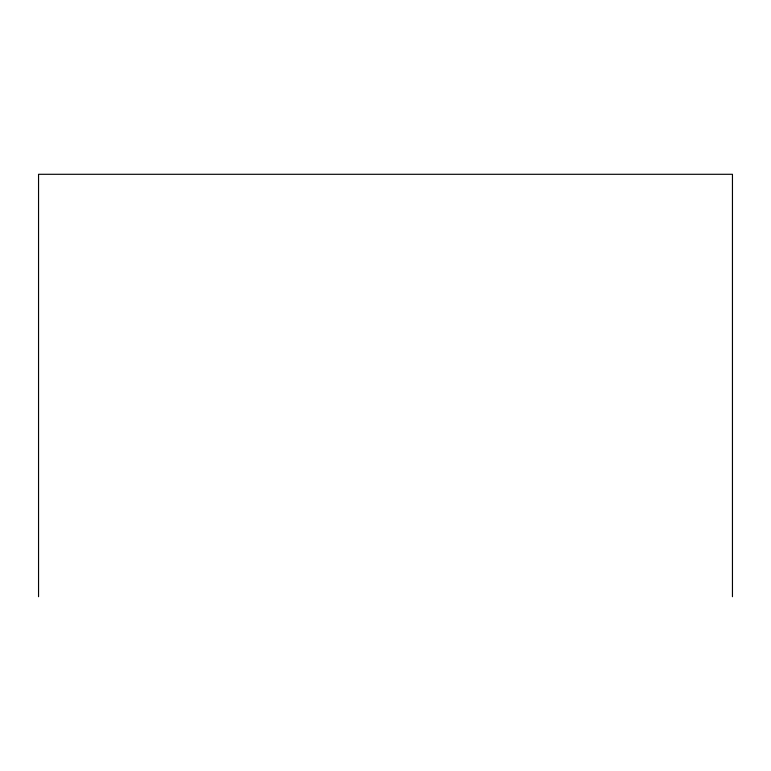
<?xml version="1.0" encoding="UTF-8"?>
<svg xmlns="http://www.w3.org/2000/svg" width="771" height="771" viewBox="0 0 771 771"><rect width="100%" height="100%" fill="white"/><g stroke="black" fill="none" stroke-linecap="round" stroke-linejoin="round"><path stroke-width="1.16" d="M732.45 596.706L732.45 174.294L38.55 174.294L38.55 596.706"/></g></svg>
